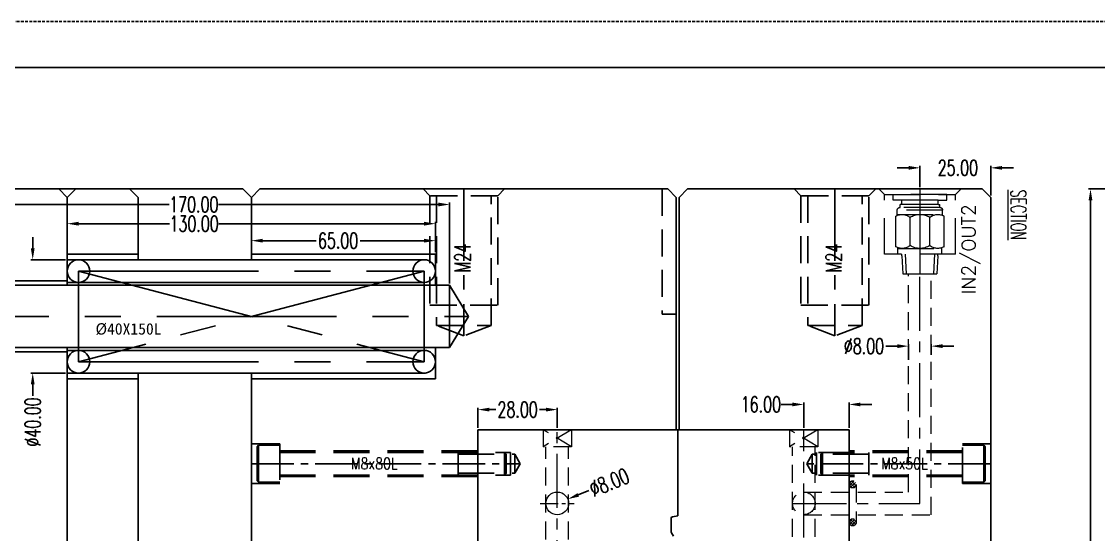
# Model space of a CAD drawing. Header units: inches. Extents: x 179987 to 181505, y -56815 to -55741.
# Drawn here: x 180178.5 to 180558.7, y -55922.2 to -55741.1 of the extents above; entities that cross this region are included whole.
import ezdxf
from ezdxf.enums import TextEntityAlignment as Align

# ---------------------------------------------------------------- set-up
doc = ezdxf.new("R2010")
doc.units = ezdxf.units.IN
doc.header["$LTSCALE"] = 2
doc.header["$MEASUREMENT"] = 0
doc.header["$PDMODE"] = 3
doc.header["$PDSIZE"] = 0.3125
for name, pattern in [('CENTER', [50.8, 31.75, -6.35, 6.35, -6.35]), ('CENTER2', [1.125, 0.75, -0.125, 0.125, -0.125]), ('DASHED', [0.75, 0.5, -0.25]), ('HIDDEN', [9.525, 6.35, -3.175])]:
    doc.linetypes.add(name, pattern=pattern)
doc.layers.get('0').update_dxf_attribs({"linetype": 'CONTINUOUS'})
doc.layers.get('Defpoints').update_dxf_attribs({"linetype": 'CONTINUOUS'})
for name, color, linetype in [('5', 5, 'CONTINUOUS'), ('A', 7, 'CONTINUOUS'), ('CAV-COR', 1, 'CONTINUOUS'), ('COOL', 171, 'CONTINUOUS'), ('Layer3', 3, 'CONTINUOUS'), ('PIN', 4, 'CONTINUOUS'), ('SCREW', 52, 'HIDDEN'), ('SPRING', 160, 'CONTINUOUS'), ('WT', 4, 'CONTINUOUS'), ('文字', 1, 'CONTINUOUS')]:
    doc.layers.add(name, color=color, linetype=linetype)
doc.layers.add('dim', color=3, linetype='CONTINUOUS', lineweight=15)
doc.layers.add('WR', color=122, linetype='HIDDEN', lineweight=18)
doc.styles.add('ROMANC', font='romanc', dxfattribs={"width": 0.6, "height": 1})
doc.styles.get("Standard").update_dxf_attribs({"font": 'txt.shx', "width": 0.67})
doc.styles.add('style1', font='mingliu.ttc', dxfattribs={"width": 0.75})
doc.dimstyles.new('2.00', dxfattribs={"dimtxt": 5.5, "dimasz": 4, "dimexe": 0.666, "dimexo": 0.626, "dimgap": 1, "dimtad": 0, "dimzin": 0, "dimdsep": 46, "dimtxsty": 'Standard', "dimcen": 0.09, "dimclrd": 3, "dimclre": 3, "dimclrt": 7, "dimazin": 0, "dimtfac": 1, "dimtofl": 0, "dimtmove": 0, "dimatfit": 0, "dimfxl": 0, "dimtolj": 1, "dimtzin": 0, "dimarcsym": 0})

# ---------------------------------------------------------------- blocks, each defined once
blk = doc.blocks.new('*D40275')
at = {"layer": 'Defpoints', "color": 0}
for p in [(180159.65, -55805.69), (180159.65, -55813.2), (180329.65, -55834.2)]:
    blk.add_point(p, dxfattribs=at)
at = {"layer": 'dim', "color": 3, "linetype": 'ByBlock', "lineweight": -2}
for p, q in [((180159.65, -55812.57), (180159.65, -55805.03)), ((180163.65, -55805.69), (180230.68, -55805.69)), ((180325.65, -55805.69), (180248.04, -55805.69)), ((180329.65, -55833.57), (180329.65, -55805.03))]:
    blk.add_line(p, q, dxfattribs=at)
at = {"layer": 'dim', "color": 3, "linetype": 'ByBlock'}
for points in [[(180163.65, -55805.03), (180163.65, -55806.36), (180159.65, -55805.69)], [(180325.65, -55806.36), (180325.65, -55805.03), (180329.65, -55805.69)]]:
    blk.add_solid(points, dxfattribs=at)
at = {"layer": 'dim', "color": 7, "linetype": 'ByBlock', "insert": (180239.36, -55805.69), "char_height": 5.5, "attachment_point": 5}
blk.add_mtext('\\A1;170.00', dxfattribs=at)
blk = doc.blocks.new('*D40276')
at = {"layer": 'Defpoints', "color": 0}
for p in [(180194.65, -55825.2), (180182.49, -55865.2), (180194.65, -55865.2)]:
    blk.add_point(p, dxfattribs=at)
at = {"layer": 'dim', "color": 3, "linetype": 'ByBlock', "lineweight": -2}
for p, q in [((180182.49, -55821.2), (180182.49, -55817.2)), ((180194.03, -55825.2), (180181.82, -55825.2)), ((180194.03, -55865.2), (180181.82, -55865.2)), ((180182.49, -55869.2), (180182.49, -55873.2))]:
    blk.add_line(p, q, dxfattribs=at)
at = {"layer": 'dim', "color": 3, "linetype": 'ByBlock'}
for points in [[(180181.82, -55821.2), (180183.15, -55821.2), (180182.49, -55825.2)], [(180183.15, -55869.2), (180181.82, -55869.2), (180182.49, -55865.2)]]:
    blk.add_solid(points, dxfattribs=at)
at = {"layer": 'dim', "color": 7, "linetype": 'ByBlock', "insert": (180182.49, -55882.49), "char_height": 5.5, "attachment_point": 5, "rotation": 90}
blk.add_mtext('%%c40.00', dxfattribs=at)
blk = doc.blocks.new('*D40277')
at = {"layer": 'Defpoints', "color": 0}
for p in [(180194.65, -55812.48), (180194.65, -55815.58), (180324.65, -55821.2)]:
    blk.add_point(p, dxfattribs=at)
at = {"layer": 'dim', "color": 3, "linetype": 'ByBlock', "lineweight": -2}
for p, q in [((180194.65, -55814.96), (180194.65, -55811.81)), ((180198.65, -55812.48), (180230.8, -55812.48)), ((180320.65, -55812.48), (180248.15, -55812.48)), ((180324.65, -55820.57), (180324.65, -55811.81))]:
    blk.add_line(p, q, dxfattribs=at)
at = {"layer": 'dim', "color": 3, "linetype": 'ByBlock'}
for points in [[(180198.65, -55811.81), (180198.65, -55813.14), (180194.65, -55812.48)], [(180320.65, -55813.14), (180320.65, -55811.81), (180324.65, -55812.48)]]:
    blk.add_solid(points, dxfattribs=at)
at = {"layer": 'dim', "color": 7, "linetype": 'ByBlock', "insert": (180239.47, -55812.48), "char_height": 5.5, "attachment_point": 5}
blk.add_mtext('\\A1;130.00', dxfattribs=at)
blk = doc.blocks.new('*D40278')
at = {"layer": 'Defpoints', "color": 0}
for p in [(180259.65, -55818.47), (180259.65, -55820.63), (180324.65, -55823.2)]:
    blk.add_point(p, dxfattribs=at)
at = {"layer": 'dim', "color": 3, "linetype": 'ByBlock', "lineweight": -2}
for p, q in [((180259.65, -55820.01), (180259.65, -55817.8)), ((180324.65, -55822.57), (180324.65, -55817.8)), ((180263.65, -55818.47), (180282.52, -55818.47)), ((180320.65, -55818.47), (180298.03, -55818.47))]:
    blk.add_line(p, q, dxfattribs=at)
at = {"layer": 'dim', "color": 3, "linetype": 'ByBlock'}
for points in [[(180263.65, -55817.8), (180263.65, -55819.13), (180259.65, -55818.47)], [(180320.65, -55819.13), (180320.65, -55817.8), (180324.65, -55818.47)]]:
    blk.add_solid(points, dxfattribs=at)
at = {"layer": 'dim', "color": 7, "linetype": 'ByBlock', "insert": (180290.27, -55818.47), "char_height": 5.5, "attachment_point": 5}
blk.add_mtext('\\A1;65.00', dxfattribs=at)
blk = doc.blocks.new('*D40285')
at = {"layer": 'Defpoints', "color": 0}
for p in [(180555.86, -55800.2), (180600.61, -55800.2), (180600.61, -56250.2)]:
    blk.add_point(p, dxfattribs=at)
at = {"layer": 'dim', "color": 3, "linetype": 'ByBlock', "lineweight": -2}
for p, q in [((180599.98, -55800.2), (180555.19, -55800.2)), ((180555.86, -55804.2), (180555.86, -56015.91)), ((180555.86, -56246.2), (180555.86, -56034.49)), ((180599.98, -56250.2), (180555.19, -56250.2))]:
    blk.add_line(p, q, dxfattribs=at)
at = {"layer": 'dim', "color": 3, "linetype": 'ByBlock'}
for points in [[(180556.52, -55804.2), (180555.19, -55804.2), (180555.86, -55800.2)], [(180555.19, -56246.2), (180556.52, -56246.2), (180555.86, -56250.2)]]:
    blk.add_solid(points, dxfattribs=at)
at = {"layer": 'dim', "color": 7, "linetype": 'ByBlock', "insert": (180555.86, -56025.2), "char_height": 5.5, "attachment_point": 5, "rotation": 90}
blk.add_mtext('\\A1;450.00', dxfattribs=at)
blk = doc.blocks.new('*D40390')
at = {"layer": 'Defpoints', "color": 0}
for p in [(180495.65, -55792.75), (180495.65, -55800.2), (180520.65, -55803.2)]:
    blk.add_point(p, dxfattribs=at)
at = {"layer": 'dim', "color": 3, "linetype": 'ByBlock', "lineweight": -2}
for p, q in [((180491.65, -55792.75), (180487.65, -55792.75)), ((180495.65, -55799.57), (180495.65, -55792.09)), ((180520.65, -55802.57), (180520.65, -55792.09)), ((180524.65, -55792.75), (180528.65, -55792.75))]:
    blk.add_line(p, q, dxfattribs=at)
at = {"layer": 'dim', "color": 3, "linetype": 'ByBlock'}
for points in [[(180491.65, -55793.42), (180491.65, -55792.09), (180495.65, -55792.75)], [(180524.65, -55792.09), (180524.65, -55793.42), (180520.65, -55792.75)]]:
    blk.add_solid(points, dxfattribs=at)
at = {"layer": 'dim', "color": 7, "linetype": 'ByBlock', "insert": (180509.05, -55792.75), "char_height": 5.5, "attachment_point": 5}
blk.add_mtext('\\A1;25.00', dxfattribs=at)
blk = doc.blocks.new('*D40391')
at = {"layer": 'Defpoints', "color": 0}
for p in [(180491.65, -55855.7), (180499.65, -55859.41), (180491.65, -55861.2)]:
    blk.add_point(p, dxfattribs=at)
at = {"layer": 'dim', "color": 3, "linetype": 'ByBlock', "lineweight": -2}
for p, q in [((180487.65, -55855.7), (180483.65, -55855.7)), ((180491.65, -55860.57), (180491.65, -55855.03)), ((180499.65, -55858.78), (180499.65, -55855.03)), ((180503.65, -55855.7), (180507.65, -55855.7))]:
    blk.add_line(p, q, dxfattribs=at)
at = {"layer": 'dim', "color": 3, "linetype": 'ByBlock'}
for points in [[(180487.65, -55856.37), (180487.65, -55855.03), (180491.65, -55855.7)], [(180503.65, -55855.03), (180503.65, -55856.37), (180499.65, -55855.7)]]:
    blk.add_solid(points, dxfattribs=at)
at = {"layer": 'dim', "color": 7, "linetype": 'ByBlock', "insert": (180475.9, -55855.7), "char_height": 5.5, "attachment_point": 5}
blk.add_mtext('%%c8.00', dxfattribs=at)
blk = doc.blocks.new('*D40392')
at = {"layer": 'Defpoints', "color": 0}
for p in [(180454.65, -55876.28), (180454.65, -55885.2), (180470.65, -55885.2)]:
    blk.add_point(p, dxfattribs=at)
at = {"layer": 'dim', "color": 3, "linetype": 'ByBlock', "lineweight": -2}
for p, q in [((180450.65, -55876.28), (180446.65, -55876.28)), ((180454.65, -55884.57), (180454.65, -55875.62)), ((180470.65, -55884.57), (180470.65, -55875.62)), ((180474.65, -55876.28), (180478.65, -55876.28))]:
    blk.add_line(p, q, dxfattribs=at)
at = {"layer": 'dim', "color": 3, "linetype": 'ByBlock'}
for points in [[(180450.65, -55876.95), (180450.65, -55875.62), (180454.65, -55876.28)], [(180474.65, -55875.62), (180474.65, -55876.95), (180470.65, -55876.28)]]:
    blk.add_solid(points, dxfattribs=at)
at = {"layer": 'dim', "color": 7, "linetype": 'ByBlock', "insert": (180439.51, -55876.28), "char_height": 5.5, "attachment_point": 5}
blk.add_mtext('\\A1;16.00', dxfattribs=at)
blk = doc.blocks.new('*X40206')
at = {"color": 0}
for p, q in [((-7.86, -0.44), (-6.25, 1.17)), ((-6.25, -1.17), (-7.86, 0.44)), ((-5.66, -0.71), (-7.4, 1.03)), ((-7.4, -1.03), (-5.66, 0.71)), ((-5.45, 0.15), (-6.54, 1.24)), ((5.45, 0.15), (6.54, 1.24)), ((5.66, -0.71), (7.4, 1.03)), ((7.4, -1.03), (5.66, 0.71)), ((7.86, -0.44), (6.25, 1.17)), ((6.25, -1.17), (7.86, 0.44)), ((-6.54, -1.24), (-5.45, -0.15)), ((6.54, -1.24), (5.45, -0.15))]:
    blk.add_line(p, q, dxfattribs=at)
blk = doc.blocks.new('*D40408')
at = {"layer": 'Defpoints', "color": 0}
for p in [(180367.65, -55878.1), (180339.65, -55885.2), (180367.65, -55885.2)]:
    blk.add_point(p, dxfattribs=at)
at = {"layer": 'dim', "color": 3, "linetype": 'ByBlock', "lineweight": -2}
for p, q in [((180339.65, -55884.57), (180339.65, -55877.43)), ((180343.65, -55878.1), (180345.9, -55878.1)), ((180363.65, -55878.1), (180361.41, -55878.1)), ((180367.65, -55884.57), (180367.65, -55877.43))]:
    blk.add_line(p, q, dxfattribs=at)
at = {"layer": 'dim', "color": 3, "linetype": 'ByBlock'}
for points in [[(180343.65, -55877.43), (180343.65, -55878.77), (180339.65, -55878.1)], [(180363.65, -55878.77), (180363.65, -55877.43), (180367.65, -55878.1)]]:
    blk.add_solid(points, dxfattribs=at)
at = {"layer": 'dim', "color": 7, "linetype": 'ByBlock', "insert": (180353.65, -55878.1), "char_height": 5.5, "attachment_point": 5}
blk.add_mtext('\\A1;28.00', dxfattribs=at)
blk = doc.blocks.new('*D40409')
at = {"layer": 'Defpoints', "color": 0}
for p in [(180363.94, -55912.7), (180371.36, -55909.7)]:
    blk.add_point(p, dxfattribs=at)
at = {"layer": 'dim', "color": 3, "linetype": 'ByBlock', "lineweight": -2}
for p, q in [((180375.07, -55908.2), (180378.78, -55906.7)), ((180367.56, -55911.2), (180367.74, -55911.2)), ((180367.65, -55911.29), (180367.65, -55911.11))]:
    blk.add_line(p, q, dxfattribs=at)
at = {"layer": 'dim', "color": 3, "linetype": 'ByBlock'}
blk.add_solid([(180374.82, -55907.59), (180375.32, -55908.82), (180371.36, -55909.7)], dxfattribs=at)
at = {"layer": 'dim', "color": 7, "linetype": 'ByBlock', "insert": (180385.97, -55903.8), "char_height": 5.5, "attachment_point": 5, "rotation": 21.9972}
blk.add_mtext('\\A1;%%c8.00', dxfattribs=at)
blk = doc.blocks.new('20150129.111502')
at = {"layer": '5', "color": 122, "linetype": 'HIDDEN', "lineweight": 0}
for p, q in [((0, 14.5), (0, -14.5)), ((2, 12.5), (0, 14.5)), ((2, 12.5), (2, -12.5)), ((23, 12.5), (2, 12.5)), ((23, -12.5), (23, 12.5)), ((2, -9.5), (2, 9.5)), ((4.01, 9.5), (2, 9.5)), ((4.01, 6.4), (4.01, 9.5)), ((7.51, -8), (7.51, 8)), ((9.33, 8), (7.51, 8)), ((9, 8), (9, -8)), ((20.43, 8.5), (9.57, 8.5)), ((23, 7.75), (20.77, 7.75)), ((21, 7.75), (21, -7.75)), ((4.01, -6.4), (4.01, 6.4)), ((5.51, 6.4), (4.01, 6.4)), ((5.51, 6.4), (5.51, 7)), ((6.51, 7), (5.51, 7)), ((5.51, 6.4), (5.51, 7)), ((5.51, -6.4), (5.51, 6.4)), ((6.51, -7), (6.51, 7)), ((23.56, 6.35), (23, 6.35)), ((23, 5.19), (30, 4.82)), ((23.56, 6.35), (30, 6.01)), ((30, 6.01), (30, -6.01)), ((20.01, 3.5), (9.99, 3.5)), ((20.01, -3.5), (9.99, -3.5)), ((5.51, -6.4), (4.01, -6.4)), ((4.01, -6.4), (4.01, -9.5)), ((5.51, -6.4), (5.51, -7)), ((5.51, -6.4), (5.51, -7)), ((6.51, -7), (5.51, -7)), ((23, -5.19), (30, -4.82)), ((23.56, -6.35), (23, -6.35)), ((23.56, -6.35), (30, -6.01)), ((4.01, -9.5), (2, -9.5)), ((9.33, -8), (7.51, -8)), ((20.43, -8.5), (9.57, -8.5)), ((23, -7.75), (20.77, -7.75)), ((2, -12.5), (0, -14.5)), ((23, -12.5), (2, -12.5))]:
    blk.add_line(p, q, dxfattribs=at)
at = {"layer": '5', "color": 122, "linetype": 'CENTER', "lineweight": 0, "ltscale": 0.5}
blk.add_line((0, 0), (30, 0), dxfattribs=at)
at = {"layer": '5', "color": 122, "linetype": 'HIDDEN', "lineweight": 0}
for centre, radius, start, end in [((7.51, 7), 1, 90, 180), ((13.47, 6.32), 4.47, 150.752, 219.0183), ((16.53, 6.32), 4.47, 320.9817, 29.248), ((15.66, 0), 6.66, 148.3016, 211.6984), ((14.34, 0), 6.66, 328.3016, 31.6984), ((13.47, -6.32), 4.47, 140.9817, 209.248), ((16.53, -6.32), 4.47, 330.752, 39.0183), ((7.51, -7), 1, 180, 270)]:
    blk.add_arc(centre, radius, start, end, dxfattribs=at)

msp = doc.modelspace()

# ---------------------------------------------------------------- linework, layer by layer
at = {"linetype": 'Continuous'}
for p, q in [((180256.652, -55800.2), (180162.652, -55800.2)), ((180191.652, -55800.2), (180167.652, -55800.2)), ((180194.652, -55803.2), (180191.652, -55800.2)), ((180197.652, -55800.2), (180194.652, -55803.2)), ((180216.652, -55800.2), (180197.652, -55800.2)), ((180216.652, -55800.2), (180219.652, -55803.2)), ((180256.652, -55800.2), (180259.652, -55803.2)), ((180259.652, -55803.2), (180262.652, -55800.2)), ((180406.652, -55800.2), (180262.652, -55800.2)), ((180409.652, -55803.2), (180406.652, -55800.2)), ((180410.652, -55803.2), (180413.652, -55800.2)), ((180517.652, -55800.2), (180413.652, -55800.2)), ((180517.652, -55800.2), (180520.652, -55803.2)), ((180194.652, -55803.2), (180194.652, -55834.199)), ((180219.652, -55803.2), (180219.652, -55825.2)), ((180259.652, -55803.2), (180259.652, -55825.2)), ((180409.652, -55803.2), (180409.652, -55885.2)), ((180410.652, -55803.2), (180410.652, -55885.2)), ((180520.652, -55803.2), (180520.652, -55950.2)), ((180194.652, -55856.2), (180194.652, -56065.2)), ((180219.652, -55865.2), (180219.652, -56065.2)), ((180259.652, -55865.2), (180259.652, -56160.2))]:
    msp.add_line(p, q, dxfattribs=at)
at = {"color": 8, "linetype": 'HIDDEN', "ltscale": 0.75}
for p, q in [((180349.052, -55800.2), (180320.252, -55800.2)), ((180320.252, -55800.2), (180322.652, -55802.6)), ((180346.652, -55802.6), (180322.652, -55802.6)), ((180322.652, -55802.6), (180322.652, -55841.2)), ((180325.052, -55802.6), (180325.052, -55848.4)), ((180344.252, -55848.4), (180344.252, -55802.6)), ((180349.052, -55800.2), (180346.652, -55802.6)), ((180346.652, -55841.2), (180346.652, -55802.6)), ((180404.652, -55800.2), (180404.652, -55844.38)), ((180480.052, -55800.2), (180451.252, -55800.2)), ((180451.252, -55800.2), (180453.652, -55802.6)), ((180477.652, -55802.6), (180453.652, -55802.6)), ((180453.652, -55802.6), (180453.652, -55841.2)), ((180456.052, -55802.6), (180456.052, -55848.4)), ((180475.252, -55848.4), (180475.252, -55802.6)), ((180480.052, -55800.2), (180477.652, -55802.6)), ((180477.652, -55841.2), (180477.652, -55802.6)), ((180322.652, -55841.2), (180346.652, -55841.2)), ((180404.652, -55844.38), (180409.652, -55844.38)), ((180453.652, -55841.2), (180477.652, -55841.2)), ((180325.052, -55848.4), (180344.252, -55848.4)), ((180334.652, -55852.115), (180325.052, -55848.4)), ((180344.252, -55848.4), (180334.652, -55852.115)), ((180456.052, -55848.4), (180475.252, -55848.4)), ((180465.652, -55852.115), (180456.052, -55848.4)), ((180475.252, -55848.4), (180465.652, -55852.115))]:
    msp.add_line(p, q, dxfattribs=at)
at = {"color": 8, "linetype": 'CENTER', "ltscale": 0.4}
for p, q in [((180334.652, -55800.2), (180334.652, -55852.115)), ((180465.652, -55800.2), (180465.652, -55852.115))]:
    msp.add_line(p, q, dxfattribs=at)
at = {"linetype": 'HIDDEN'}
for p, q in [((180269.652, -55890.2), (180259.652, -55890.2)), ((180269.652, -55890.2), (180269.652, -55904.2)), ((180510.652, -55904.2), (180510.652, -55890.2)), ((180510.652, -55890.2), (180520.652, -55890.2)), ((180269.652, -55892.7), (180339.652, -55892.7)), ((180510.652, -55892.7), (180470.652, -55892.7)), ((180269.652, -55901.7), (180339.652, -55901.7)), ((180510.652, -55901.7), (180470.652, -55901.7)), ((180269.652, -55904.2), (180259.652, -55904.2)), ((180510.652, -55904.2), (180520.652, -55904.2))]:
    msp.add_line(p, q, dxfattribs=at)
at = {"layer": 'A', "linetype": 'DASHED'}
msp.add_line((181505.31, -55741.104), (179986.634, -55741.104), dxfattribs=at)
at = {"layer": 'A'}
msp.add_line((181489.089, -55757.325), (180002.856, -55757.325), dxfattribs=at)
at = {"layer": 'CAV-COR'}
for p, q in [((180339.652, -55885.2), (180339.652, -56165.2)), ((180470.652, -55885.2), (180339.652, -55885.2)), ((180470.652, -55885.2), (180470.652, -56165.2))]:
    msp.add_line(p, q, dxfattribs=at)
at = {"layer": 'CAV-COR', "linetype": 'ByBlock'}
for p, q in [((180410.152, -55885.2), (180410.152, -55915.619)), ((180407.863, -55916.442), (180407.863, -55921.351)), ((180410.152, -55915.619), (180408.276, -55915.949)), ((180408.632, -55922.76), (180407.935, -55921.61))]:
    msp.add_line(p, q, dxfattribs=at)
for centre, start, end in [((180409.652, -55905.674), 359.99971, 21.74981), ((180408.363, -55916.442), 100, 180), ((180408.363, -55921.351), 180, 211.23347)]:
    msp.add_arc(centre, 0.5, start, end, dxfattribs=at)
at = {"layer": 'PIN', "color": 4}
for p, q in [((180159.652, -55834.199), (180329.652, -55834.199)), ((180329.652, -55856.2), (180329.652, -55834.199)), ((180329.652, -55834.199), (180336.261, -55845.2)), ((180329.652, -55856.2), (180336.261, -55845.2)), ((180159.652, -55856.2), (180329.652, -55856.2))]:
    msp.add_line(p, q, dxfattribs=at)
at = {"layer": 'SCREW'}
for p, q in [((180262.152, -55890.7), (180261.652, -55891.2)), ((180261.652, -55891.2), (180261.652, -55903.2)), ((180262.152, -55890.7), (180262.152, -55903.7)), ((180269.652, -55890.7), (180262.152, -55890.7)), ((180269.652, -55893.2), (180351.152, -55893.2)), ((180332.652, -55893.2), (180332.652, -55901.2)), ((180332.652, -55893.825), (180352.652, -55893.825)), ((180349.027, -55893.2), (180349.027, -55901.2)), ((180349.652, -55893.825), (180349.027, -55893.2)), ((180349.652, -55893.825), (180349.652, -55900.575)), ((180351.152, -55893.2), (180351.152, -55901.2)), ((180352.652, -55893.825), (180354.6, -55897.2)), ((180352.652, -55900.575), (180352.652, -55893.825)), ((180457.652, -55893.825), (180455.703, -55897.2)), ((180477.652, -55893.825), (180457.652, -55893.825)), ((180457.652, -55893.825), (180457.652, -55900.575)), ((180510.652, -55893.2), (180459.152, -55893.2)), ((180459.152, -55901.2), (180459.152, -55893.2)), ((180460.652, -55893.825), (180461.277, -55893.2)), ((180460.652, -55900.575), (180460.652, -55893.825)), ((180461.277, -55901.2), (180461.277, -55893.2)), ((180477.652, -55901.2), (180477.652, -55893.2)), ((180510.652, -55890.7), (180518.152, -55890.7)), ((180518.152, -55890.7), (180518.652, -55891.2)), ((180518.152, -55903.7), (180518.152, -55890.7)), ((180518.652, -55903.2), (180518.652, -55891.2)), ((180352.652, -55900.575), (180354.6, -55897.2)), ((180457.652, -55900.575), (180455.703, -55897.2)), ((180269.652, -55901.2), (180351.152, -55901.2)), ((180332.652, -55900.575), (180352.652, -55900.575)), ((180349.652, -55900.575), (180349.027, -55901.2)), ((180477.652, -55900.575), (180457.652, -55900.575)), ((180510.652, -55901.2), (180459.152, -55901.2)), ((180460.652, -55900.575), (180461.277, -55901.2)), ((180262.152, -55903.7), (180261.652, -55903.2)), ((180269.652, -55903.7), (180262.152, -55903.7)), ((180510.652, -55903.7), (180518.152, -55903.7)), ((180518.152, -55903.7), (180518.652, -55903.2))]:
    msp.add_line(p, q, dxfattribs=at)
at = {"layer": 'SCREW', "linetype": 'CENTER2', "ltscale": 10}
for p, q in [((180259.652, -55897.2), (180354.6, -55897.2)), ((180520.652, -55897.2), (180455.703, -55897.2))]:
    msp.add_line(p, q, dxfattribs=at)
at = {"layer": 'SPRING', "linetype": 'Continuous', "ltscale": 5}
for p, q in [((180219.652, -55823.2), (180194.652, -55823.2)), ((180321.152, -55825.2), (180194.652, -55825.2)), ((180324.652, -55823.2), (180259.652, -55823.2)), ((180194.652, -55832.7), (180164.652, -55832.7)), ((180194.652, -55857.7), (180164.652, -55857.7)), ((180320.652, -55857.2), (180194.652, -55857.2)), ((180321.152, -55865.2), (180194.652, -55865.2)), ((180219.652, -55867.2), (180194.652, -55867.2)), ((180324.652, -55867.2), (180259.652, -55867.2))]:
    msp.add_line(p, q, dxfattribs=at)
at = {"layer": 'SPRING', "linetype": 'CENTER', "ltscale": 10}
for p, q in [((180324.652, -55823.2), (180324.652, -55834.199)), ((180320.652, -55829.2), (180320.652, -55861.2)), ((180324.652, -55856.2), (180324.652, -55859.199))]:
    msp.add_line(p, q, dxfattribs=at)
at = {"layer": 'SPRING', "linetype": 'CENTER'}
for p, q in [((180198.652, -55829.2), (180320.652, -55861.2)), ((180198.652, -55829.2), (180320.652, -55829.2)), ((180320.652, -55829.2), (180198.652, -55861.2)), ((180198.652, -55861.2), (180198.652, -55829.2)), ((180124.652, -55845.2), (180336.261, -55845.2)), ((180198.652, -55861.2), (180320.652, -55861.2))]:
    msp.add_line(p, q, dxfattribs=at)
at = {"layer": 'SPRING', "ltscale": 5}
for p, q in [((180320.652, -55833.2), (180194.652, -55833.2)), ((180324.652, -55867.2), (180324.652, -55856.2))]:
    msp.add_line(p, q, dxfattribs=at)
at = {"layer": 'SPRING', "linetype": 'Continuous', "ltscale": 5}
for centre in [(180198.652, -55829.2), (180198.652, -55861.2)]:
    msp.add_circle(centre, 4, dxfattribs=at)
at = {"layer": 'SPRING', "ltscale": 5}
for centre in [(180320.652, -55829.2), (180320.652, -55861.2)]:
    msp.add_circle(centre, 4, dxfattribs=at)
at = {"layer": 'WR', "linetype": 'HIDDEN', "ltscale": 0.5}
for p, q in [((180491.652, -55907.2), (180491.652, -55830.2)), ((180499.652, -55915.2), (180499.652, -55830.2)), ((180372.652, -55891.2), (180362.652, -55885.2)), ((180372.652, -55885.2), (180362.652, -55891.2)), ((180362.652, -55885.2), (180362.652, -55891.2)), ((180372.652, -55885.2), (180362.652, -55885.2)), ((180372.652, -55885.2), (180372.652, -55891.2)), ((180459.652, -55891.2), (180449.652, -55885.2)), ((180459.652, -55885.2), (180449.652, -55891.2)), ((180449.652, -55885.2), (180449.652, -55891.2)), ((180459.652, -55885.2), (180449.652, -55885.2)), ((180459.652, -55885.2), (180459.652, -55891.2)), ((180372.652, -55891.2), (180362.652, -55891.2)), ((180363.652, -56000.2), (180363.652, -55891.2)), ((180371.652, -56000.2), (180371.652, -55891.2)), ((180459.652, -55891.2), (180449.652, -55891.2)), ((180450.652, -55980.2), (180450.652, -55891.2)), ((180458.652, -55980.2), (180458.652, -55891.2)), ((180470.652, -55904.51), (180470.652, -55917.89)), ((180473.152, -55904.51), (180473.152, -55917.89)), ((180454.652, -55907.2), (180491.652, -55907.2)), ((180454.652, -55915.2), (180499.652, -55915.2))]:
    msp.add_line(p, q, dxfattribs=at)
at = {"layer": 'WR', "linetype": 'CENTER', "ltscale": 0.3}
for p, q in [((180495.652, -55911.2), (180495.652, -55830.2)), ((180367.652, -56004.2), (180367.652, -55885.2)), ((180454.652, -55984.2), (180454.652, -55885.2)), ((180450.652, -55911.2), (180495.652, -55911.2))]:
    msp.add_line(p, q, dxfattribs=at)
at = {"layer": 'WR', "linetype": 'CENTER', "ltscale": 0.1}
msp.add_line((180361.652, -55911.2), (180373.652, -55911.2), dxfattribs=at)
at = {"layer": 'WR', "linetype": 'HIDDEN', "ltscale": 0.5}
for centre, radius in [((180471.902, -55904.51), 1.25), ((180454.652, -55911.2), 4), ((180471.902, -55917.89), 1.25)]:
    msp.add_circle(centre, radius, dxfattribs=at)
at = {"layer": 'WR', "linetype": 'ByBlock'}
msp.add_circle((180367.652, -55911.2), 4, dxfattribs=at)

# ---------------------------------------------------------------- block references
at = {"layer": 'WR', "linetype": 'HIDDEN', "ltscale": 0.5, "rotation": -90}
msp.add_blockref('*X40206', (180471.902, -55911.2), dxfattribs=at)
at = {"layer": 'WT', "linetype": 'ByBlock', "xscale": -0.9999999999999991, "rotation": 90}
msp.add_blockref('20150129.111502', (180495.652, -55800.2), dxfattribs=at)

# ---------------------------------------------------------------- texts
at = {"color": 8, "linetype": 'HIDDEN', "ltscale": 0.75, "char_height": 5.6, "width": 35.58335, "attachment_point": 7, "rotation": 90}
for insert in [(180337.018, -55829.757), (180468.018, -55829.757)]:
    msp.add_mtext('M24', dxfattribs=dict(at, insert=insert))
at = {"layer": 'COOL', "color": 4}
msp.add_text('IN2/OUT2', height=4.8768, rotation=450, dxfattribs=at).set_placement((180513.202, -55821.496), align=Align.MIDDLE)
at = {"layer": 'dim', "linetype": 'ByBlock', "style": 'ROMANC', "width": 0.6}
msp.add_text('%%uSECTION', height=5.4, rotation=270, dxfattribs=at).set_placement((180527.739, -55800.497))
at = {"layer": 'Layer3', "style": 'ROMANC', "width": 0.8}
for s, rotation, p in [('M8x80L', 1800, (180294.858, -55899.168)), ('M8x50L', 1440, (180481.958, -55899.168))]:
    msp.add_text(s, height=4.0648, rotation=rotation, dxfattribs=at).set_placement(p)
at = {"layer": '文字', "style": 'style1'}
msp.add_text('%%C40X150L', height=4.0352, dxfattribs=at).set_placement((180204.658, -55851.626))

# ---------------------------------------------------------------- dimensions: what is measured, and where the dimension line sits
at = {"layer": 'dim', "linetype": 'ByBlock'}
for base, p1, p2, picture, middle in [((180495.652, -55792.755), (180520.652, -55803.2), (180495.652, -55800.2), '*D40390', (180509.049, -55792.755)), ((180159.652, -55805.692), (180329.652, -55834.199), (180159.652, -55813.2), '*D40275', (180239.359, -55805.692)), ((180194.652, -55812.476), (180324.652, -55821.2), (180194.652, -55815.583), '*D40277', (180239.473, -55812.476)), ((180259.652, -55818.465), (180324.652, -55823.2), (180259.652, -55820.632), '*D40278', (180290.274, -55818.465))]:
    dim = msp.add_linear_dim(base=base, p1=p1, p2=p2, dimstyle='2.00', dxfattribs=at)
    dim.commit()
    dim.dimension.update_dxf_attribs({"geometry": picture, "text_midpoint": middle, "dimtype": 160})
dim = msp.add_linear_dim(base=(180555.857, -55800.2), p1=(180600.61, -56250.2), p2=(180600.61, -55800.2), angle=90, dimstyle='2.00', dxfattribs=at)
dim.commit()
dim.dimension.update_dxf_attribs({"geometry": '*D40285', "text_midpoint": (180555.857, -56025.2), "dimtype": 160})
dim = msp.add_linear_dim(base=(180182.488, -55865.2), p1=(180194.652, -55825.2), p2=(180194.652, -55865.2), angle=90, text='%%c<>', dimstyle='2.00', dxfattribs=at)
dim.commit()
dim.dimension.update_dxf_attribs({"geometry": '*D40276', "text_midpoint": (180182.488, -55882.491), "dimtype": 160})
dim = msp.add_linear_dim(base=(180491.652, -55855.7), p1=(180499.652, -55859.409), p2=(180491.652, -55861.2), text='%%c<>', dimstyle='2.00', dxfattribs=at)
dim.commit()
dim.dimension.update_dxf_attribs({"geometry": '*D40391', "text_midpoint": (180475.896, -55855.7)})
for base, p1, p2, picture, middle in [((180367.652, -55878.1), (180339.652, -55885.2), (180367.652, -55885.2), '*D40408', (180353.652, -55878.1)), ((180454.652, -55876.283), (180470.652, -55885.2), (180454.652, -55885.2), '*D40392', (180439.51, -55876.283))]:
    dim = msp.add_linear_dim(base=base, p1=p1, p2=p2, dimstyle='2.00', dxfattribs=at)
    dim.commit()
    dim.dimension.update_dxf_attribs({"geometry": picture, "text_midpoint": middle})
dim = msp.add_diameter_dim_2p(p1=(180363.943, -55912.698), p2=(180371.36, -55909.701), dimstyle='2.00', dxfattribs=at)
dim.commit()
dim.dimension.update_dxf_attribs({"geometry": '*D40409', "text_midpoint": (180385.969, -55903.8)})

doc.saveas('drawing.dxf')
